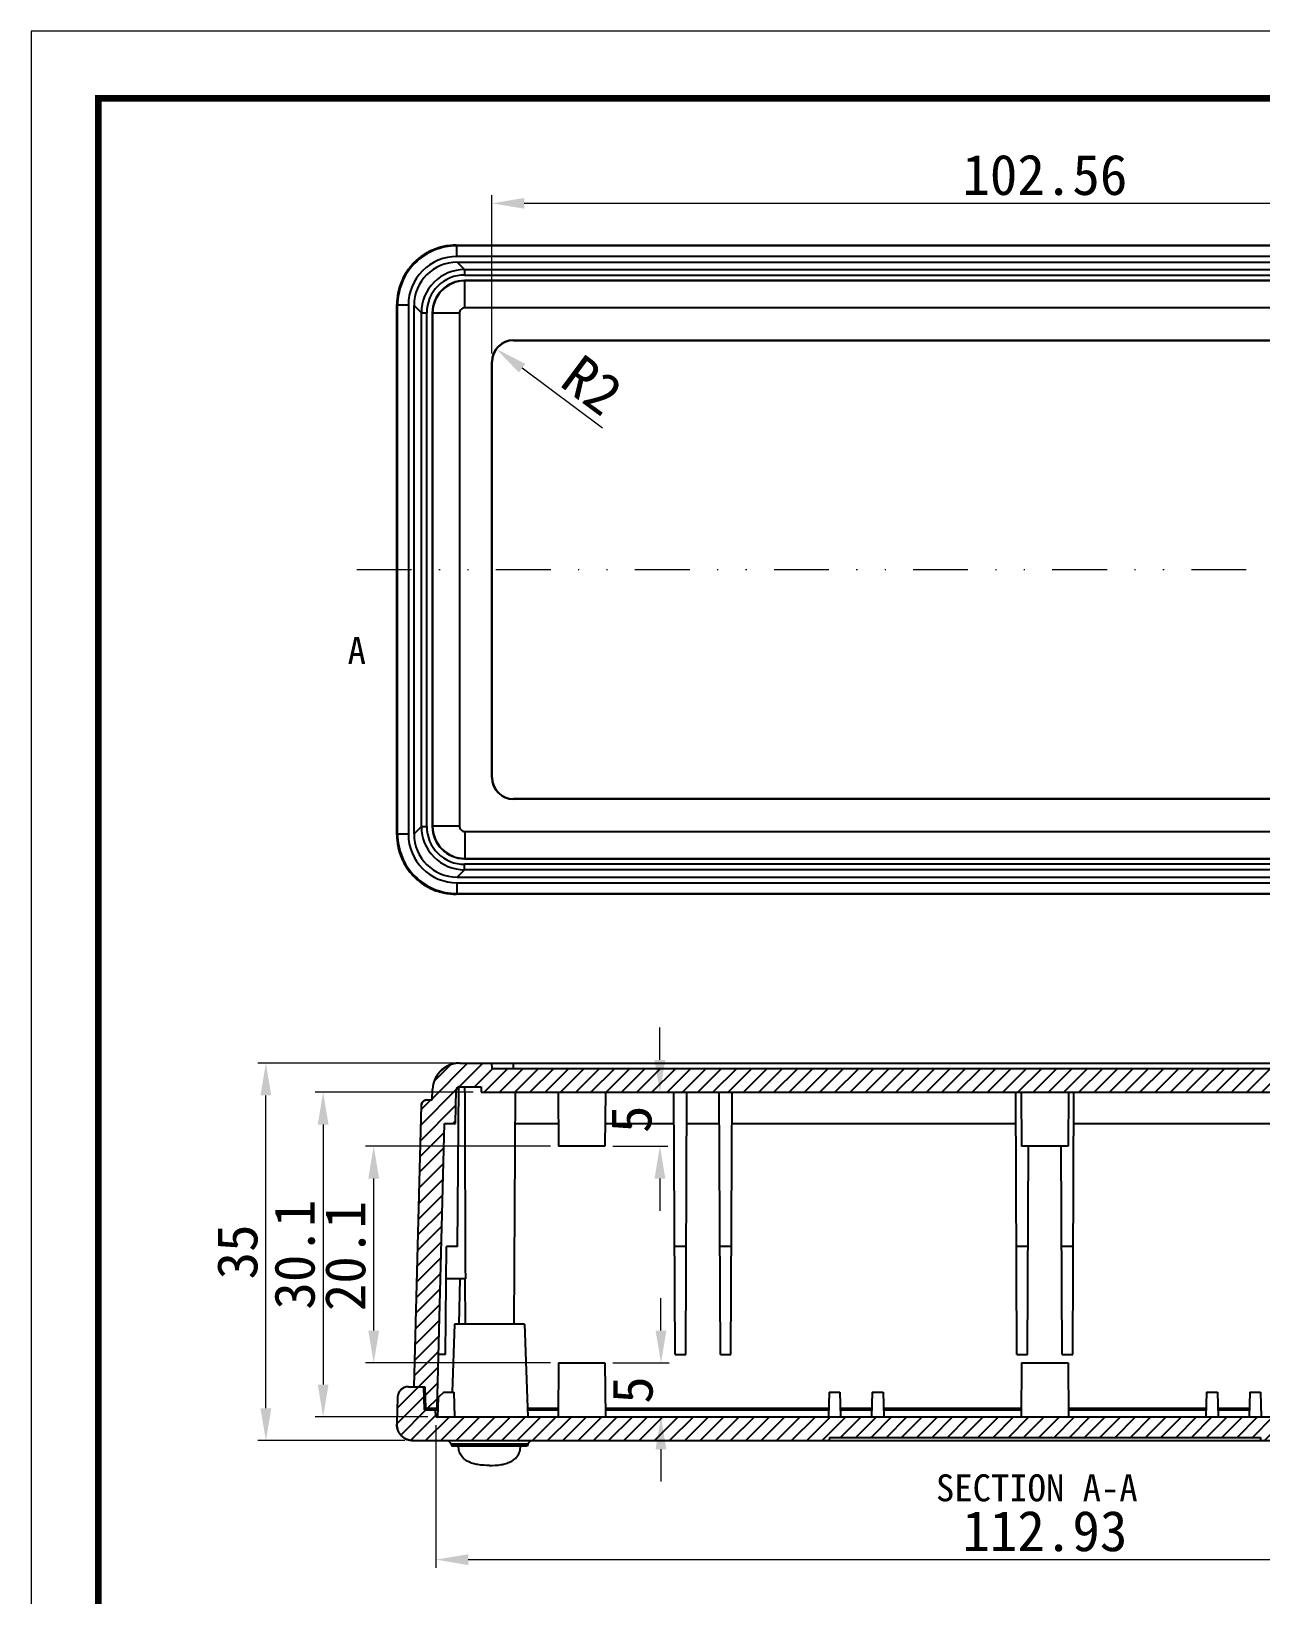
# Model space of a CAD drawing. Header units: millimetres. Extents: x 1833 to 2194, y -395 to -144.
# Drawn here: x 1832.8 to 1946.8, y -289.2 to -144.2 of the extents above; entities that cross this region are included whole.
import ezdxf
from ezdxf.enums import TextEntityAlignment as Align

# ---------------------------------------------------------------- set-up
doc = ezdxf.new("R2010")
doc.units = ezdxf.units.MM
doc.linetypes.add('DIVIDE', pattern=[31.75, 12.7, -6.35, 0, -6.35, 0, -6.35])
doc.layers.add('02___PRT_ALL_AXES', color=7, linetype='Continuous')
doc.layers.add('06___PRT_ALL_SURFS', color=7, linetype='Continuous')
for name, color, linetype, lineweight in [('dim', 3, 'Continuous', 9), ('from', 7, 'Continuous', 13), ('hatch', 56, 'Continuous', 9)]:
    doc.layers.add(name, color=color, linetype=linetype, lineweight=lineweight)
doc.styles.add('宋体', font='SimSun.ttf')
doc.styles.add('样式 1', font='SIMKAI.TTF')
doc.dimstyles.new('YanXiu', dxfattribs={"dimscale": 1.5, "dimtxt": 2.5, "dimasz": 2.2, "dimexe": 0.65, "dimexo": 0.65, "dimgap": 0.5, "dimtad": 1, "dimdsep": 46, "dimtxsty": '宋体', "dimcen": 0, "dimclrd": 3, "dimclre": 3, "dimclrt": 3, "dimazin": 2, "dimtfac": 1, "dimtofl": 0, "dimtmove": 0, "dimatfit": 3, "dimfxl": 0, "dimlwd": 5, "dimlwe": 5, "dimarcsym": 0})
pattern_1 = [(45, (1786.2995, -357.9376), (-0.7071068, 0.7071068), [])]

# ---------------------------------------------------------------- blocks, each defined once
blk = doc.blocks.new('*D14')
at = {"layer": 'Defpoints', "color": 0}
for p in [(1978.05, -160.18), (1875.49, -174.86), (1978.05, -174.86)]:
    blk.add_point(p, dxfattribs=at)
at = {"layer": 'dim', "color": 3, "lineweight": 5}
for p, q in [((1875.49, -174.11), (1875.49, -159.43)), ((1978.05, -174.11), (1978.05, -159.43)), ((1878.49, -160.18), (1975.05, -160.18))]:
    blk.add_line(p, q, dxfattribs=at)
at = {"layer": 'dim', "color": 3}
for points in [[(1878.49, -159.68), (1878.49, -160.68), (1875.49, -160.18)], [(1975.05, -159.68), (1975.05, -160.68), (1978.05, -160.18)]]:
    blk.add_solid(points, dxfattribs=at)
at = {"layer": 'dim', "color": 3, "insert": (1926.77, -157.56), "char_height": 3.75, "attachment_point": 5, "style": '宋体'}
blk.add_mtext('102.56', dxfattribs=at)
blk = doc.blocks.new('*D16')
at = {"layer": 'Defpoints', "color": 0}
for p in [(1875.88, -173.67), (1877.49, -174.86)]:
    blk.add_point(p, dxfattribs=at)
at = {"layer": 'dim', "color": 3, "lineweight": 5}
blk.add_line((1885.76, -181.02), (1878.29, -175.46), dxfattribs=at)
at = {"layer": 'dim', "color": 3}
blk.add_solid([(1878.59, -175.06), (1877.99, -175.86), (1875.88, -173.67)], dxfattribs=at)
at = {"layer": 'dim', "color": 3, "insert": (1884.8, -177.03), "char_height": 3.75, "attachment_point": 5, "rotation": 323.3701, "style": '宋体'}
blk.add_mtext('R2', dxfattribs=at)
blk = doc.blocks.new('*D17')
at = {"layer": 'Defpoints', "color": 0}
for p in [(1874.49, -242.59), (1859.84, -272.69), (1870.3, -272.69)]:
    blk.add_point(p, dxfattribs=at)
at = {"layer": 'dim', "color": 3, "lineweight": 5}
for p, q in [((1873.74, -242.59), (1859.09, -242.59)), ((1859.84, -245.59), (1859.84, -269.69)), ((1869.55, -272.69), (1859.09, -272.69))]:
    blk.add_line(p, q, dxfattribs=at)
at = {"layer": 'dim', "color": 3}
for points in [[(1859.34, -245.59), (1860.34, -245.59), (1859.84, -242.59)], [(1859.34, -269.69), (1860.34, -269.69), (1859.84, -272.69)]]:
    blk.add_solid(points, dxfattribs=at)
at = {"layer": 'dim', "color": 3, "insert": (1857.21, -257.64), "char_height": 3.75, "attachment_point": 5, "rotation": 90, "style": '宋体'}
blk.add_mtext('30.1', dxfattribs=at)
blk = doc.blocks.new('*D18')
at = {"layer": 'Defpoints', "color": 0}
for p in [(1870.3, -272.69), (1983.23, -272.69), (1983.23, -285.92)]:
    blk.add_point(p, dxfattribs=at)
at = {"layer": 'dim', "color": 3, "lineweight": 5}
for p, q in [((1870.3, -273.44), (1870.3, -286.67)), ((1983.23, -273.44), (1983.23, -286.67)), ((1873.3, -285.92), (1980.23, -285.92))]:
    blk.add_line(p, q, dxfattribs=at)
at = {"layer": 'dim', "color": 3}
for points in [[(1873.3, -285.42), (1873.3, -286.42), (1870.3, -285.92)], [(1980.23, -285.42), (1980.23, -286.42), (1983.23, -285.92)]]:
    blk.add_solid(points, dxfattribs=at)
at = {"layer": 'dim', "color": 3, "insert": (1926.77, -283.29), "char_height": 3.75, "attachment_point": 5, "style": '宋体'}
blk.add_mtext('112.93', dxfattribs=at)
blk = doc.blocks.new('*D21')
at = {"layer": 'Defpoints', "color": 0}
for p in [(1864.53, -247.59), (1881.67, -247.59), (1881.67, -267.69)]:
    blk.add_point(p, dxfattribs=at)
at = {"layer": 'dim', "color": 3, "lineweight": 5}
for p, q in [((1880.92, -247.59), (1863.78, -247.59)), ((1864.53, -264.69), (1864.53, -250.59)), ((1880.92, -267.69), (1863.78, -267.69))]:
    blk.add_line(p, q, dxfattribs=at)
at = {"layer": 'dim', "color": 3}
for points in [[(1864.03, -250.59), (1865.03, -250.59), (1864.53, -247.59)], [(1864.03, -264.69), (1865.03, -264.69), (1864.53, -267.69)]]:
    blk.add_solid(points, dxfattribs=at)
at = {"layer": 'dim', "color": 3, "insert": (1861.91, -257.79), "char_height": 3.75, "attachment_point": 5, "rotation": 90, "style": '宋体'}
blk.add_mtext('20.1', dxfattribs=at)
blk = doc.blocks.new('*D22')
at = {"layer": 'Defpoints', "color": 0}
for p in [(1885.97, -267.69), (1885.97, -272.69), (1891.17, -272.69)]:
    blk.add_point(p, dxfattribs=at)
at = {"layer": 'dim', "color": 3, "lineweight": 5}
for p, q in [((1891.17, -264.69), (1891.17, -261.69)), ((1886.72, -267.69), (1891.92, -267.69)), ((1886.72, -272.69), (1891.92, -272.69)), ((1891.17, -275.69), (1891.17, -278.69))]:
    blk.add_line(p, q, dxfattribs=at)
at = {"layer": 'dim', "color": 3}
for points in [[(1890.67, -264.69), (1891.67, -264.69), (1891.17, -267.69)], [(1890.67, -275.69), (1891.67, -275.69), (1891.17, -272.69)]]:
    blk.add_solid(points, dxfattribs=at)
at = {"layer": 'dim', "color": 3, "insert": (1888.55, -270.19), "char_height": 3.75, "attachment_point": 5, "rotation": 90, "style": '宋体'}
blk.add_mtext('5', dxfattribs=at)
blk = doc.blocks.new('*D23')
at = {"layer": 'Defpoints', "color": 0}
for p in [(1885.97, -242.59), (1891.07, -242.59), (1885.97, -247.59)]:
    blk.add_point(p, dxfattribs=at)
at = {"layer": 'dim', "color": 3, "lineweight": 5}
for p, q in [((1891.07, -239.59), (1891.07, -236.59)), ((1886.72, -242.59), (1891.82, -242.59)), ((1886.72, -247.59), (1891.82, -247.59)), ((1891.07, -250.59), (1891.07, -253.59))]:
    blk.add_line(p, q, dxfattribs=at)
at = {"layer": 'dim', "color": 3}
for points in [[(1890.57, -239.59), (1891.57, -239.59), (1891.07, -242.59)], [(1890.57, -250.59), (1891.57, -250.59), (1891.07, -247.59)]]:
    blk.add_solid(points, dxfattribs=at)
at = {"layer": 'dim', "color": 3, "insert": (1888.44, -245.09), "char_height": 3.75, "attachment_point": 5, "rotation": 90, "style": '宋体'}
blk.add_mtext('5', dxfattribs=at)
blk = doc.blocks.new('*D25')
at = {"layer": 'Defpoints', "color": 0}
for p in [(1854.53, -239.89), (1873.24, -239.89), (1868.18, -274.89)]:
    blk.add_point(p, dxfattribs=at)
at = {"layer": 'dim', "color": 3, "lineweight": 5}
for p, q in [((1872.49, -239.89), (1853.78, -239.89)), ((1854.53, -271.89), (1854.53, -242.89)), ((1867.43, -274.89), (1853.78, -274.89))]:
    blk.add_line(p, q, dxfattribs=at)
at = {"layer": 'dim', "color": 3}
for points in [[(1854.03, -242.89), (1855.03, -242.89), (1854.53, -239.89)], [(1854.03, -271.89), (1855.03, -271.89), (1854.53, -274.89)]]:
    blk.add_solid(points, dxfattribs=at)
at = {"layer": 'dim', "color": 3, "insert": (1851.9, -257.39), "char_height": 3.75, "attachment_point": 5, "rotation": 90, "style": '宋体'}
blk.add_mtext('35', dxfattribs=at)

msp = doc.modelspace()

# ---------------------------------------------------------------- hatches: boundary and pattern name
at = {"linetype": 'Continuous'}
h = msp.add_hatch(dxfattribs=at)
h.set_pattern_fill('DEFAULT__1', color=2, angle=45, style=0, pattern_type=0)
h.set_pattern_definition(pattern_1)
edge = h.paths.add_edge_path()
edge.add_line((1868.268, -269.889), (1869.269, -269.889))
edge.add_line((1868.268, -269.889), (1868.952, -243.785))
edge.add_spline(control_points=[(1868.952, -243.785), (1868.959, -243.498), (1869.165, -243.298), (1869.451, -243.298)], knot_values=[0, 0, 0, 0, 1, 1, 1, 1], weights=[1, 0.810868, 0.810868, 1], degree=3, periodic=0)
edge.add_line((1869.451, -243.298), (1869.965, -243.298))
edge.add_line((1869.965, -243.298), (1869.99, -242.324))
edge.add_spline(control_points=[(1872.489, -239.889), (1871.055, -239.889), (1870.028, -240.89), (1869.99, -242.324)], knot_values=[0, 0, 0, 0, 1, 1, 1, 1], weights=[1, 0.810868, 0.810868, 1], degree=3, periodic=0)
edge.add_line((1872.489, -239.889), (1875.489, -239.889))
edge.add_line((1875.515, -240.389), (1875.489, -239.889))
edge.add_line((1875.515, -240.389), (1978.02, -240.389))
edge.add_line((1978.02, -240.389), (1978.047, -239.889))
edge.add_line((1978.047, -239.889), (1981.047, -239.889))
edge.add_spline(control_points=[(1981.047, -239.889), (1982.481, -239.889), (1983.508, -240.89), (1983.546, -242.324)], knot_values=[0, 0, 0, 0, 1, 1, 1, 1], weights=[1, 0.810868, 0.810868, 1], degree=3, periodic=0)
edge.add_line((1983.571, -243.298), (1983.546, -242.324))
edge.add_line((1983.571, -243.298), (1984.085, -243.298))
edge.add_spline(control_points=[(1984.584, -243.785), (1984.577, -243.498), (1984.371, -243.298), (1984.085, -243.298)], knot_values=[0, 0, 0, 0, 1, 1, 1, 1], weights=[1, 0.810868, 0.810868, 1], degree=3, periodic=0)
edge.add_line((1985.268, -269.889), (1984.584, -243.785))
edge.add_line((1984.267, -269.889), (1985.268, -269.889))
edge.add_line((1984.267, -269.889), (1984.197, -271.889))
edge.add_line((1983.12, -271.889), (1984.197, -271.889))
edge.add_line((1983.12, -271.889), (1982.429, -245.498))
edge.add_line((1981.428, -245.498), (1982.429, -245.498))
edge.add_line((1981.428, -245.498), (1981.347, -242.381))
edge.add_spline(control_points=[(1981.047, -242.089), (1981.219, -242.089), (1981.342, -242.209), (1981.347, -242.381)], knot_values=[0, 0, 0, 0, 1, 1, 1, 1], weights=[1, 0.810868, 0.810868, 1], degree=3, periodic=0)
edge.add_line((1979.047, -242.089), (1981.047, -242.089))
edge.add_line((1979.047, -242.089), (1979.047, -242.589))
edge.add_line((1874.489, -242.589), (1979.047, -242.589))
edge.add_line((1874.489, -242.089), (1874.489, -242.589))
edge.add_line((1872.489, -242.089), (1874.489, -242.089))
edge.add_spline(control_points=[(1872.489, -242.089), (1872.317, -242.089), (1872.194, -242.209), (1872.189, -242.381)], knot_values=[0, 0, 0, 0, 1, 1, 1, 1], weights=[1, 0.810868, 0.810868, 1], degree=3, periodic=0)
edge.add_line((1872.108, -245.498), (1872.189, -242.381))
edge.add_line((1871.107, -245.498), (1872.108, -245.498))
edge.add_line((1870.416, -271.889), (1871.107, -245.498))
edge.add_line((1869.339, -271.889), (1870.416, -271.889))
edge.add_line((1869.269, -269.889), (1869.339, -271.889))
h = msp.add_hatch(dxfattribs=at)
h.set_pattern_fill('DEFAULT__2', color=2, angle=45, style=0, pattern_type=0)
h.set_pattern_definition(pattern_1)
edge = h.paths.add_edge_path()
edge.add_line((1867.742, -269.889), (1869.169, -269.889))
edge.add_line((1869.244, -272.039), (1869.169, -269.889))
edge.add_line((1869.244, -272.039), (1870.268, -272.039))
edge.add_line((1870.302, -272.689), (1870.268, -272.039))
edge.add_line((1870.302, -272.689), (1983.234, -272.689))
edge.add_line((1983.234, -272.689), (1983.268, -272.039))
edge.add_line((1983.268, -272.039), (1984.292, -272.039))
edge.add_line((1984.292, -272.039), (1984.367, -269.889))
edge.add_line((1984.367, -269.889), (1985.794, -269.889))
edge.add_spline(control_points=[(1985.794, -269.889), (1986.368, -269.889), (1986.778, -270.29), (1986.793, -270.863)], knot_values=[0, 0, 0, 0, 1, 1, 1, 1], weights=[1, 0.810868, 0.810868, 1], degree=3, periodic=0)
edge.add_line((1986.793, -270.863), (1986.859, -273.35))
edge.add_spline(control_points=[(1985.359, -274.889), (1986.256, -274.889), (1986.882, -274.247), (1986.859, -273.35)], knot_values=[0, 0, 0, 0, 1, 1, 1, 1], weights=[1, 0.798527, 0.798527, 1], degree=3, periodic=0)
edge.add_line((1946.768, -274.889), (1985.359, -274.889))
edge.add_line((1946.752, -274.589), (1946.768, -274.889))
edge.add_line((1906.784, -274.589), (1946.752, -274.589))
edge.add_line((1906.784, -274.589), (1906.768, -274.889))
edge.add_line((1868.177, -274.889), (1906.768, -274.889))
edge.add_spline(control_points=[(1868.177, -274.889), (1867.28, -274.889), (1866.654, -274.247), (1866.677, -273.35)], knot_values=[0, 0, 0, 0, 1, 1, 1, 1], weights=[1, 0.798527, 0.798527, 1], degree=3, periodic=0)
edge.add_line((1866.742, -270.863), (1866.677, -273.35))
edge.add_spline(control_points=[(1867.742, -269.889), (1867.168, -269.889), (1866.757, -270.29), (1866.742, -270.863)], knot_values=[0, 0, 0, 0, 1, 1, 1, 1], weights=[1, 0.810868, 0.810868, 1], degree=3, periodic=0)

# ---------------------------------------------------------------- linework, layer by layer
at = {"color": 7, "linetype": 'Continuous'}
for p, q in [((1872.175, -164.05), (1981.36, -164.05)), ((1872.175, -164.05), (1872.175, -164.051)), ((1872.175, -164.051), (1981.36, -164.051)), ((1872.241, -164.116), (1872.175, -164.051)), ((1981.295, -164.116), (1872.241, -164.116)), ((1872.241, -165.116), (1872.241, -164.116)), ((1981.295, -165.116), (1872.241, -165.116)), ((1872.267, -165.642), (1981.269, -165.642)), ((1872.95, -166.325), (1872.267, -165.642)), ((1872.95, -166.325), (1980.586, -166.325)), ((1872.95, -166.325), (1872.95, -166.825)), ((1872.95, -166.825), (1980.586, -166.825)), ((1980.572, -167.338), (1872.964, -167.338)), ((1872.989, -167.364), (1872.964, -167.338)), ((1866.677, -169.549), (1866.677, -169.549)), ((1866.742, -169.615), (1866.677, -169.549)), ((1866.677, -218.734), (1866.677, -169.549)), ((1866.677, -218.734), (1866.677, -169.549)), ((1867.742, -169.614), (1866.742, -169.614)), ((1866.742, -218.669), (1866.742, -169.615)), ((1867.742, -169.614), (1867.742, -218.669)), ((1868.952, -170.324), (1868.268, -169.64)), ((1868.268, -218.643), (1868.268, -169.64)), ((1868.952, -170.324), (1869.451, -170.324)), ((1868.952, -217.959), (1868.952, -170.324)), ((1869.451, -217.959), (1869.451, -170.324)), ((1869.99, -170.363), (1869.965, -170.337)), ((1869.965, -170.337), (1869.965, -217.946)), ((1877.489, -172.863), (1976.047, -172.863)), ((1877.489, -172.889), (1877.489, -172.863)), ((1877.489, -172.889), (1976.047, -172.889)), ((1875.515, -174.863), (1875.489, -174.863)), ((1875.489, -213.42), (1875.489, -174.863)), ((1875.515, -213.42), (1875.515, -174.863)), ((1875.515, -213.42), (1875.489, -213.42)), ((1976.047, -215.394), (1877.489, -215.394)), ((1877.489, -215.394), (1877.489, -215.42)), ((1976.047, -215.42), (1877.489, -215.42)), ((1866.742, -218.669), (1866.677, -218.734)), ((1866.677, -218.734), (1866.677, -218.734)), ((1867.742, -218.669), (1866.742, -218.669)), ((1868.952, -217.959), (1868.268, -218.643)), ((1868.952, -217.959), (1869.451, -217.959)), ((1869.99, -217.92), (1869.965, -217.946)), ((1980.586, -221.458), (1872.95, -221.458)), ((1872.95, -221.958), (1872.95, -221.458)), ((1872.99, -220.919), (1872.964, -220.945)), ((1872.964, -220.945), (1980.572, -220.945)), ((1872.241, -223.167), (1981.295, -223.167)), ((1872.241, -223.167), (1872.241, -224.167)), ((1872.95, -221.958), (1872.267, -222.642)), ((1872.267, -222.642), (1981.269, -222.642)), ((1980.586, -221.958), (1872.95, -221.958)), ((1872.241, -224.167), (1872.175, -224.232)), ((1981.36, -224.232), (1872.175, -224.232)), ((1872.175, -224.233), (1872.175, -224.232)), ((1981.36, -224.233), (1872.175, -224.233)), ((1872.241, -224.167), (1981.295, -224.167)), ((1872.489, -239.889), (1981.047, -239.889)), ((1872.489, -239.889), (1875.489, -239.889)), ((1875.515, -240.389), (1875.489, -239.889)), ((1875.515, -240.389), (1875.489, -239.889)), ((1875.515, -240.389), (1978.02, -240.389)), ((1875.515, -240.389), (1978.02, -240.389)), ((1877.489, -240.389), (1877.489, -239.889)), ((1869.451, -243.298), (1869.965, -243.298)), ((1869.451, -243.298), (1869.965, -243.298)), ((1869.965, -243.298), (1869.99, -242.324)), ((1869.965, -243.298), (1869.99, -242.324)), ((1872.108, -245.498), (1872.189, -242.381)), ((1872.108, -245.498), (1872.189, -242.381)), ((1872.287, -256.889), (1872.416, -242.098)), ((1872.489, -242.089), (1874.489, -242.089)), ((1872.489, -242.089), (1874.489, -242.089)), ((1874.489, -242.089), (1874.489, -242.589)), ((1874.489, -242.089), (1874.489, -242.589)), ((1874.489, -242.589), (1979.047, -242.589)), ((1874.489, -242.589), (1979.047, -242.589)), ((1877.635, -242.589), (1877.522, -264.089)), ((1881.624, -242.589), (1881.668, -247.589)), ((1886.012, -242.589), (1885.968, -247.589)), ((1892.476, -266.889), (1892.37, -242.589)), ((1893.46, -266.889), (1893.566, -242.589)), ((1896.676, -266.889), (1896.57, -242.589)), ((1897.66, -266.889), (1897.766, -242.589)), ((1924.176, -266.889), (1924.07, -242.589)), ((1924.574, -242.589), (1924.618, -247.589)), ((1928.962, -242.589), (1928.918, -247.589)), ((1929.36, -266.889), (1929.466, -242.589)), ((1868.268, -269.889), (1868.952, -243.785)), ((1868.268, -269.889), (1868.952, -243.785)), ((1870.416, -271.889), (1871.107, -245.498)), ((1870.416, -271.889), (1871.107, -245.498)), ((1871.107, -245.498), (1872.108, -245.498)), ((1871.107, -245.498), (1872.108, -245.498)), ((1877.62, -245.498), (1881.65, -245.498)), ((1885.986, -245.498), (1892.383, -245.498)), ((1893.553, -245.498), (1896.583, -245.498)), ((1897.753, -245.498), (1924.083, -245.498)), ((1929.453, -245.498), (1955.783, -245.498)), ((1885.968, -247.589), (1881.668, -247.589)), ((1928.918, -247.589), (1924.618, -247.589)), ((1925.16, -266.889), (1925.244, -247.589)), ((1928.376, -266.889), (1928.292, -247.589)), ((1871.199, -266.889), (1871.286, -256.889)), ((1872.287, -256.889), (1871.286, -256.889)), ((1893.503, -256.889), (1892.433, -256.889)), ((1897.703, -256.889), (1896.633, -256.889)), ((1925.203, -256.889), (1924.133, -256.889)), ((1929.403, -256.889), (1928.333, -256.889)), ((1873.027, -259.889), (1871.26, -259.889)), ((1872.53, -259.889), (1872.42, -264.089)), ((1872.992, -259.889), (1873.014, -264.089)), ((1872.018, -264.089), (1871.798, -270.383)), ((1878.518, -264.089), (1872.018, -264.089)), ((1878.518, -264.089), (1878.818, -272.689)), ((1871.199, -266.889), (1870.547, -266.889)), ((1881.668, -267.689), (1881.624, -272.689)), ((1881.668, -267.689), (1885.968, -267.689)), ((1885.968, -267.689), (1886.012, -272.689)), ((1892.476, -266.889), (1893.46, -266.889)), ((1896.676, -266.889), (1897.66, -266.889)), ((1924.176, -266.889), (1925.16, -266.889)), ((1924.618, -267.689), (1924.574, -272.689)), ((1924.618, -267.689), (1928.918, -267.689)), ((1928.376, -266.889), (1929.36, -266.889)), ((1928.918, -267.689), (1928.962, -272.689)), ((1866.742, -270.863), (1866.677, -273.35)), ((1866.742, -270.863), (1866.677, -273.35)), ((1867.742, -269.889), (1869.269, -269.889)), ((1867.742, -269.889), (1869.169, -269.889)), ((1868.268, -269.889), (1869.269, -269.889)), ((1869.244, -272.039), (1869.169, -269.889)), ((1869.244, -272.039), (1869.169, -269.889)), ((1869.269, -269.889), (1869.339, -271.889)), ((1869.269, -269.889), (1869.339, -271.889)), ((1870.507, -270.889), (1870.444, -272.689)), ((1871.024, -270.389), (1870.507, -270.889)), ((1871.024, -270.389), (1871.966, -270.389)), ((1871.966, -270.389), (1872.027, -272.689)), ((1906.768, -270.389), (1906.708, -272.689)), ((1906.768, -270.389), (1907.768, -270.389)), ((1907.768, -270.389), (1907.828, -272.689)), ((1910.768, -270.389), (1910.708, -272.689)), ((1910.768, -270.389), (1911.768, -270.389)), ((1911.768, -270.389), (1911.828, -272.689)), ((1941.768, -270.389), (1941.708, -272.689)), ((1941.768, -270.389), (1942.768, -270.389)), ((1942.768, -270.389), (1942.828, -272.689)), ((1945.768, -270.389), (1945.708, -272.689)), ((1945.768, -270.389), (1946.768, -270.389)), ((1946.768, -270.389), (1946.828, -272.689)), ((1869.244, -272.039), (1870.466, -272.039)), ((1869.244, -272.039), (1870.268, -272.039)), ((1869.339, -271.889), (1870.472, -271.889)), ((1869.339, -271.889), (1870.416, -271.889)), ((1870.302, -272.689), (1870.268, -272.039)), ((1870.302, -272.689), (1870.268, -272.039)), ((1878.79, -271.889), (1881.631, -271.889)), ((1878.796, -272.039), (1881.63, -272.039)), ((1886.005, -271.889), (1906.725, -271.889)), ((1886.006, -272.039), (1906.725, -272.039)), ((1907.811, -271.889), (1910.725, -271.889)), ((1907.811, -272.039), (1910.725, -272.039)), ((1911.811, -271.889), (1924.581, -271.889)), ((1911.811, -272.039), (1924.58, -272.039)), ((1928.955, -271.889), (1941.725, -271.889)), ((1928.956, -272.039), (1941.725, -272.039)), ((1942.807, -271.889), (1945.725, -271.889)), ((1942.811, -272.039), (1945.725, -272.039)), ((1870.302, -272.689), (1983.234, -272.689)), ((1870.302, -272.689), (1983.234, -272.689)), ((1868.177, -274.889), (1985.359, -274.889)), ((1868.177, -274.889), (1906.768, -274.889)), ((1878.83, -275.218), (1871.706, -275.218)), ((1871.706, -275.218), (1871.768, -275.389)), ((1878.768, -275.389), (1871.768, -275.389)), ((1878.83, -275.218), (1878.768, -275.389)), ((1906.784, -274.589), (1906.768, -274.889)), ((1906.784, -274.589), (1906.768, -274.889)), ((1906.784, -274.589), (1946.752, -274.589)), ((1906.784, -274.589), (1946.752, -274.589)), ((1946.752, -274.589), (1946.768, -274.889)), ((1946.752, -274.589), (1946.768, -274.889)), ((1946.768, -274.889), (1985.359, -274.889))]:
    msp.add_line(p, q, dxfattribs=at)
for points in [[(1872.175, -164.051), (1871.292, -164.122), (1870.187, -164.423), (1869.167, -164.947), (1868.277, -165.671), (1867.557, -166.565), (1867.039, -167.587), (1866.744, -168.691), (1866.677, -169.549)], [(1866.677, -218.734), (1866.748, -219.618), (1867.049, -220.723), (1867.573, -221.743), (1868.298, -222.633), (1869.191, -223.353), (1870.213, -223.871), (1871.318, -224.165), (1872.175, -224.233)]]:
    msp.add_lwpolyline(points, dxfattribs=at)
for centre, radius, start, end in [((1872.241, -169.614), 5.498, 90.00224, 180.0043), ((1872.24, -169.614), 4.498, 89.99233, 180.00767), ((1872.166, -169.537), 5.483, 126.1146, 131.52268), ((1872.183, -169.56), 5.511, 119.0101, 126.11413), ((1872.172, -169.54), 5.488, 113.65421, 119.01305), ((1872.177, -169.553), 5.502, 106.45662, 113.65329), ((1872.171, -169.531), 5.479, 101.18398, 106.45868), ((1872.178, -169.569), 5.518, 90.02991, 101.18291), ((1872.187, -169.556), 5.511, 144.0173, 151.10777), ((1872.164, -169.54), 5.483, 138.60495, 144.01728), ((1872.181, -169.555), 5.506, 131.52152, 138.60569), ((1872.95, -170.324), 3.999, 89.99913, 180.00087), ((1872.157, -169.545), 5.479, 163.64286, 168.93963), ((1872.179, -169.551), 5.502, 156.47538, 163.64458), ((1872.166, -169.545), 5.488, 151.1052, 156.47477), ((1872.95, -170.323), 3.498, 89.99233, 180.00767), ((1872.195, -169.552), 5.518, 168.94005, 179.96986), ((1877.489, -174.863), 2, 90, 180), ((1877.489, -174.863), 1.974, 90, 180), ((1877.489, -213.42), 2, 180, 270), ((1877.489, -213.42), 1.974, 180, 270), ((1872.195, -218.731), 5.518, 180.02991, 191.18291), ((1872.241, -218.669), 5.498, 180.00224, 270.0043), ((1872.24, -218.67), 4.498, 179.99232, 270.00768), ((1872.95, -217.959), 3.999, 179.99913, 270.00087), ((1872.95, -217.96), 3.498, 179.99233, 270.00767), ((1872.158, -218.739), 5.479, 191.18398, 196.45868), ((1872.179, -218.732), 5.502, 196.45662, 203.65329), ((1872.167, -218.738), 5.488, 203.65421, 209.01305), ((1872.187, -218.727), 5.511, 209.0101, 216.11413), ((1872.164, -218.744), 5.483, 216.1146, 221.52268), ((1872.181, -218.728), 5.506, 221.52152, 228.60569), ((1872.166, -218.746), 5.483, 228.60495, 234.01728), ((1872.183, -218.723), 5.511, 234.0173, 241.10777), ((1872.172, -218.743), 5.488, 241.1052, 246.47477), ((1872.177, -218.73), 5.502, 246.47538, 253.64458), ((1872.171, -218.752), 5.479, 253.64286, 258.93963), ((1872.178, -218.714), 5.518, 258.94005, 269.96986), ((1872.489, -242.389), 2.5, 90, 178.5), ((1869.451, -243.798), 0.5, 90, 178.5), ((1872.489, -242.389), 0.3, 90, 178.5), ((1867.742, -270.889), 1, 90, 178.5), ((1868.177, -273.389), 1.5, 178.5, 270), ((1871.236, -275.389), 0.5, 20, 90), ((1879.3, -275.389), 0.5, 90, 160)]:
    msp.add_arc(centre, radius, start, end, dxfattribs=at)
for centre, major_axis, ratio, start_param, end_param in [((1872.269, -169.643), (2.83, -2.83), 0.999315, 2.3565371, 3.9266482), ((1872.966, -170.339), (-2.123, 2.123), 0.999315, -0.7850555, 0.7850555), ((1872.269, -218.64), (2.83, 2.83), 0.999315, -3.9266482, -2.3565371), ((1872.966, -217.944), (2.123, 2.123), 0.999315, -3.9266482, -2.3565371), ((1875.268, -86.991), (0, 364.561), 0.0069816, -4.2729445, -4.2182627)]:
    msp.add_ellipse(centre, major_axis=major_axis, ratio=ratio, start_param=start_param, end_param=end_param, dxfattribs=at)
for points, start_tangent, end_tangent in [([(1872.489, -239.889), (1872.462, -239.889), (1872.435, -239.89), (1872.407, -239.891), (1872.379, -239.892), (1872.352, -239.893), (1872.324, -239.895), (1872.296, -239.897), (1872.268, -239.899), (1872.24, -239.902), (1872.211, -239.905), (1872.183, -239.908), (1872.155, -239.912), (1872.126, -239.916), (1872.098, -239.92), (1872.069, -239.925), (1872.041, -239.93), (1872.012, -239.935), (1871.984, -239.941), (1871.955, -239.947), (1871.926, -239.953), (1871.897, -239.96), (1871.869, -239.967), (1871.84, -239.975), (1871.811, -239.983), (1871.783, -239.991), (1871.754, -240), (1871.725, -240.009), (1871.697, -240.018), (1871.668, -240.028), (1871.639, -240.038), (1871.611, -240.049), (1871.582, -240.059), (1871.554, -240.071), (1871.526, -240.082), (1871.497, -240.094), (1871.469, -240.107), (1871.441, -240.119), (1871.413, -240.133), (1871.385, -240.146), (1871.358, -240.16), (1871.33, -240.174), (1871.303, -240.189), (1871.275, -240.204), (1871.248, -240.219), (1871.221, -240.235), (1871.194, -240.251), (1871.167, -240.267), (1871.141, -240.284), (1871.114, -240.301), (1871.088, -240.319), (1871.062, -240.337), (1871.036, -240.355), (1871.011, -240.373), (1870.985, -240.392), (1870.96, -240.411), (1870.935, -240.431), (1870.911, -240.451), (1870.886, -240.471), (1870.862, -240.491), (1870.838, -240.512), (1870.814, -240.533), (1870.791, -240.555), (1870.768, -240.576), (1870.745, -240.598), (1870.722, -240.621), (1870.7, -240.643), (1870.678, -240.666), (1870.656, -240.689), (1870.635, -240.713), (1870.614, -240.736), (1870.593, -240.76), (1870.572, -240.785), (1870.552, -240.809), (1870.532, -240.834), (1870.513, -240.858), (1870.494, -240.884), (1870.475, -240.909), (1870.456, -240.934), (1870.438, -240.96), (1870.42, -240.986), (1870.403, -241.012), (1870.386, -241.038), (1870.369, -241.065), (1870.352, -241.092), (1870.336, -241.118), (1870.321, -241.145), (1870.305, -241.172), (1870.29, -241.2), (1870.276, -241.227), (1870.262, -241.255), (1870.248, -241.282), (1870.234, -241.31), (1870.221, -241.338), (1870.208, -241.366), (1870.196, -241.394), (1870.184, -241.422), (1870.172, -241.45), (1870.161, -241.478), (1870.15, -241.506), (1870.14, -241.535), (1870.13, -241.563), (1870.12, -241.592), (1870.111, -241.62), (1870.102, -241.648), (1870.093, -241.677), (1870.085, -241.705), (1870.077, -241.734), (1870.069, -241.763), (1870.062, -241.791), (1870.055, -241.82), (1870.049, -241.848), (1870.042, -241.876), (1870.037, -241.905), (1870.031, -241.933), (1870.026, -241.962), (1870.021, -241.99), (1870.017, -242.018), (1870.013, -242.046), (1870.009, -242.074), (1870.006, -242.103), (1870.003, -242.131), (1870, -242.158), (1869.998, -242.186), (1869.995, -242.214), (1869.994, -242.242), (1869.992, -242.269), (1869.991, -242.296), (1869.99, -242.324)], (-1, 0), (-0.0261769, -0.9996573)), ([(1868.952, -243.785), (1868.952, -243.779), (1868.952, -243.774), (1868.952, -243.768), (1868.953, -243.763), (1868.953, -243.757), (1868.954, -243.751), (1868.954, -243.746), (1868.955, -243.74), (1868.955, -243.735), (1868.956, -243.729), (1868.957, -243.723), (1868.958, -243.718), (1868.959, -243.712), (1868.96, -243.706), (1868.961, -243.701), (1868.962, -243.695), (1868.963, -243.689), (1868.965, -243.684), (1868.966, -243.678), (1868.967, -243.672), (1868.969, -243.667), (1868.97, -243.661), (1868.972, -243.655), (1868.974, -243.649), (1868.976, -243.644), (1868.978, -243.638), (1868.979, -243.632), (1868.981, -243.627), (1868.984, -243.621), (1868.986, -243.615), (1868.988, -243.61), (1868.99, -243.604), (1868.993, -243.598), (1868.995, -243.593), (1868.998, -243.587), (1869, -243.582), (1869.003, -243.576), (1869.006, -243.571), (1869.009, -243.565), (1869.012, -243.56), (1869.015, -243.554), (1869.018, -243.549), (1869.021, -243.543), (1869.024, -243.538), (1869.027, -243.533), (1869.031, -243.527), (1869.034, -243.522), (1869.038, -243.517), (1869.041, -243.512), (1869.045, -243.507), (1869.048, -243.502), (1869.052, -243.496), (1869.056, -243.491), (1869.06, -243.486), (1869.064, -243.482), (1869.068, -243.477), (1869.072, -243.472), (1869.076, -243.467), (1869.08, -243.462), (1869.085, -243.458), (1869.089, -243.453), (1869.093, -243.448), (1869.098, -243.444), (1869.102, -243.439), (1869.107, -243.435), (1869.112, -243.431), (1869.116, -243.426), (1869.121, -243.422), (1869.126, -243.418), (1869.131, -243.414), (1869.136, -243.41), (1869.141, -243.406), (1869.146, -243.402), (1869.151, -243.398), (1869.156, -243.394), (1869.161, -243.391), (1869.166, -243.387), (1869.171, -243.383), (1869.176, -243.38), (1869.182, -243.377), (1869.187, -243.373), (1869.192, -243.37), (1869.198, -243.367), (1869.203, -243.364), (1869.209, -243.361), (1869.214, -243.358), (1869.22, -243.355), (1869.225, -243.352), (1869.231, -243.349), (1869.236, -243.346), (1869.242, -243.344), (1869.247, -243.341), (1869.253, -243.339), (1869.259, -243.336), (1869.264, -243.334), (1869.27, -243.332), (1869.276, -243.329), (1869.281, -243.327), (1869.287, -243.325), (1869.293, -243.323), (1869.299, -243.322), (1869.304, -243.32), (1869.31, -243.318), (1869.316, -243.316), (1869.322, -243.315), (1869.327, -243.313), (1869.333, -243.312), (1869.339, -243.31), (1869.344, -243.309), (1869.35, -243.308), (1869.356, -243.307), (1869.362, -243.306), (1869.367, -243.305), (1869.373, -243.304), (1869.379, -243.303), (1869.384, -243.302), (1869.39, -243.301), (1869.396, -243.301), (1869.401, -243.3), (1869.407, -243.3), (1869.413, -243.299), (1869.418, -243.299), (1869.424, -243.298), (1869.429, -243.298), (1869.435, -243.298), (1869.44, -243.298), (1869.446, -243.298), (1869.451, -243.298)], (0.0261769, 0.9996573), (1, 0)), ([(1872.489, -242.089), (1872.483, -242.089), (1872.476, -242.09), (1872.469, -242.09), (1872.463, -242.09), (1872.456, -242.091), (1872.449, -242.092), (1872.442, -242.093), (1872.435, -242.094), (1872.429, -242.095), (1872.422, -242.097), (1872.415, -242.099), (1872.408, -242.1), (1872.401, -242.102), (1872.394, -242.105), (1872.387, -242.107), (1872.38, -242.11), (1872.374, -242.112), (1872.367, -242.115), (1872.36, -242.118), (1872.353, -242.122), (1872.347, -242.125), (1872.34, -242.129), (1872.334, -242.133), (1872.327, -242.137), (1872.321, -242.141), (1872.315, -242.145), (1872.309, -242.15), (1872.303, -242.154), (1872.297, -242.159), (1872.291, -242.164), (1872.285, -242.169), (1872.28, -242.174), (1872.275, -242.18), (1872.269, -242.185), (1872.264, -242.191), (1872.259, -242.197), (1872.254, -242.203), (1872.25, -242.209), (1872.245, -242.215), (1872.241, -242.221), (1872.237, -242.227), (1872.233, -242.233), (1872.229, -242.24), (1872.225, -242.246), (1872.222, -242.253), (1872.219, -242.26), (1872.216, -242.266), (1872.213, -242.273), (1872.21, -242.28), (1872.207, -242.287), (1872.205, -242.293), (1872.203, -242.3), (1872.201, -242.307), (1872.199, -242.314), (1872.197, -242.321), (1872.196, -242.328), (1872.194, -242.335), (1872.193, -242.341), (1872.192, -242.348), (1872.191, -242.355), (1872.191, -242.362), (1872.19, -242.368), (1872.19, -242.375), (1872.189, -242.381)], (-1, 0), (-0.0261769, -0.9996573)), ([(1867.742, -269.889), (1867.731, -269.889), (1867.72, -269.889), (1867.709, -269.89), (1867.698, -269.89), (1867.687, -269.891), (1867.676, -269.891), (1867.665, -269.892), (1867.654, -269.893), (1867.642, -269.894), (1867.631, -269.895), (1867.62, -269.897), (1867.608, -269.898), (1867.597, -269.9), (1867.586, -269.902), (1867.574, -269.903), (1867.563, -269.905), (1867.551, -269.908), (1867.54, -269.91), (1867.528, -269.912), (1867.517, -269.915), (1867.505, -269.918), (1867.494, -269.921), (1867.482, -269.924), (1867.471, -269.927), (1867.459, -269.93), (1867.448, -269.933), (1867.437, -269.937), (1867.425, -269.941), (1867.414, -269.945), (1867.402, -269.949), (1867.391, -269.953), (1867.379, -269.957), (1867.368, -269.962), (1867.357, -269.966), (1867.345, -269.971), (1867.334, -269.976), (1867.323, -269.981), (1867.312, -269.987), (1867.301, -269.992), (1867.289, -269.998), (1867.278, -270.003), (1867.267, -270.009), (1867.257, -270.015), (1867.246, -270.021), (1867.235, -270.027), (1867.224, -270.034), (1867.213, -270.04), (1867.203, -270.047), (1867.192, -270.054), (1867.182, -270.061), (1867.171, -270.068), (1867.161, -270.075), (1867.151, -270.083), (1867.141, -270.09), (1867.131, -270.098), (1867.121, -270.106), (1867.111, -270.114), (1867.101, -270.122), (1867.091, -270.13), (1867.082, -270.138), (1867.072, -270.147), (1867.063, -270.155), (1867.053, -270.164), (1867.044, -270.173), (1867.035, -270.182), (1867.026, -270.191), (1867.018, -270.2), (1867.009, -270.209), (1867, -270.219), (1866.992, -270.228), (1866.984, -270.238), (1866.975, -270.247), (1866.967, -270.257), (1866.959, -270.267), (1866.951, -270.277), (1866.944, -270.287), (1866.936, -270.297), (1866.929, -270.307), (1866.922, -270.318), (1866.914, -270.328), (1866.907, -270.338), (1866.901, -270.349), (1866.894, -270.36), (1866.887, -270.37), (1866.881, -270.381), (1866.875, -270.392), (1866.869, -270.402), (1866.863, -270.413), (1866.857, -270.424), (1866.851, -270.435), (1866.846, -270.446), (1866.84, -270.457), (1866.835, -270.469), (1866.83, -270.48), (1866.825, -270.491), (1866.82, -270.502), (1866.815, -270.513), (1866.811, -270.525), (1866.807, -270.536), (1866.802, -270.547), (1866.798, -270.559), (1866.794, -270.57), (1866.791, -270.582), (1866.787, -270.593), (1866.784, -270.604), (1866.78, -270.616), (1866.777, -270.627), (1866.774, -270.639), (1866.771, -270.65), (1866.768, -270.661), (1866.766, -270.673), (1866.763, -270.684), (1866.761, -270.695), (1866.759, -270.707), (1866.757, -270.718), (1866.755, -270.73), (1866.753, -270.741), (1866.752, -270.752), (1866.75, -270.763), (1866.749, -270.775), (1866.747, -270.786), (1866.746, -270.797), (1866.745, -270.808), (1866.745, -270.819), (1866.744, -270.83), (1866.743, -270.841), (1866.743, -270.852), (1866.742, -270.863)], (-1, 0), (-0.0261769, -0.9996573)), ([(1868.177, -274.889), (1868.16, -274.889), (1868.143, -274.889), (1868.126, -274.888), (1868.109, -274.888), (1868.092, -274.887), (1868.075, -274.886), (1868.058, -274.884), (1868.04, -274.883), (1868.023, -274.881), (1868.005, -274.879), (1867.988, -274.877), (1867.97, -274.875), (1867.953, -274.872), (1867.935, -274.87), (1867.918, -274.867), (1867.9, -274.863), (1867.882, -274.86), (1867.865, -274.856), (1867.847, -274.852), (1867.829, -274.848), (1867.811, -274.844), (1867.794, -274.839), (1867.776, -274.835), (1867.758, -274.83), (1867.74, -274.824), (1867.723, -274.819), (1867.705, -274.813), (1867.687, -274.807), (1867.67, -274.801), (1867.652, -274.794), (1867.634, -274.788), (1867.617, -274.781), (1867.599, -274.774), (1867.582, -274.766), (1867.564, -274.758), (1867.547, -274.751), (1867.53, -274.742), (1867.512, -274.734), (1867.495, -274.725), (1867.478, -274.716), (1867.461, -274.707), (1867.444, -274.698), (1867.427, -274.688), (1867.41, -274.679), (1867.394, -274.669), (1867.377, -274.658), (1867.361, -274.648), (1867.344, -274.637), (1867.328, -274.626), (1867.312, -274.615), (1867.296, -274.603), (1867.28, -274.592), (1867.265, -274.58), (1867.249, -274.568), (1867.234, -274.556), (1867.218, -274.543), (1867.203, -274.53), (1867.188, -274.517), (1867.174, -274.504), (1867.159, -274.491), (1867.145, -274.478), (1867.13, -274.464), (1867.116, -274.45), (1867.102, -274.436), (1867.089, -274.422), (1867.075, -274.407), (1867.062, -274.393), (1867.049, -274.378), (1867.036, -274.363), (1867.023, -274.348), (1867.011, -274.332), (1866.998, -274.317), (1866.986, -274.302), (1866.974, -274.286), (1866.963, -274.27), (1866.951, -274.254), (1866.94, -274.238), (1866.929, -274.222), (1866.918, -274.205), (1866.908, -274.189), (1866.897, -274.172), (1866.887, -274.155), (1866.877, -274.139), (1866.868, -274.122), (1866.858, -274.105), (1866.849, -274.088), (1866.84, -274.07), (1866.832, -274.053), (1866.823, -274.036), (1866.815, -274.018), (1866.807, -274.001), (1866.8, -273.983), (1866.792, -273.966), (1866.785, -273.948), (1866.778, -273.93), (1866.771, -273.913), (1866.765, -273.895), (1866.758, -273.877), (1866.752, -273.859), (1866.747, -273.841), (1866.741, -273.824), (1866.736, -273.806), (1866.731, -273.788), (1866.726, -273.77), (1866.721, -273.752), (1866.717, -273.734), (1866.713, -273.716), (1866.709, -273.699), (1866.705, -273.681), (1866.702, -273.663), (1866.699, -273.645), (1866.696, -273.627), (1866.693, -273.61), (1866.691, -273.592), (1866.688, -273.574), (1866.686, -273.557), (1866.684, -273.539), (1866.683, -273.522), (1866.681, -273.504), (1866.68, -273.487), (1866.679, -273.469), (1866.678, -273.452), (1866.678, -273.435), (1866.677, -273.418), (1866.677, -273.401), (1866.677, -273.384), (1866.677, -273.367), (1866.677, -273.35)], (-1, 0), (0.0261769, 0.9996573))]:
    msp.add_spline(points, degree=3, dxfattribs=dict(at, start_tangent=start_tangent, end_tangent=end_tangent))
at = {"layer": '02___PRT_ALL_AXES', "color": 7, "linetype": 'Continuous'}
for points, start_tangent, end_tangent in [([(1875.268, -277.19), (1874.192, -277.108), (1873.72, -276.998), (1873.303, -276.832), (1872.947, -276.602), (1872.664, -276.297), (1872.47, -275.9), (1872.385, -275.389)], (-1, 0), (-0.0348995, 0.9993908)), ([(1875.268, -277.19), (1876.344, -277.108), (1876.816, -276.998), (1877.233, -276.832), (1877.589, -276.602), (1877.872, -276.297), (1878.066, -275.9), (1878.151, -275.389)], (1, 0), (0.0348995, 0.9993908))]:
    msp.add_spline(points, degree=3, dxfattribs=dict(at, start_tangent=start_tangent, end_tangent=end_tangent))
at = {"layer": '06___PRT_ALL_SURFS', "color": 7, "linetype": 'Continuous'}
for p, q in [((1980.546, -167.364), (1872.989, -167.364)), ((1872.989, -169.863), (1872.989, -167.364)), ((1872.489, -170.363), (1869.99, -170.363)), ((1869.99, -170.363), (1869.99, -217.92)), ((1872.489, -170.363), (1872.489, -217.92)), ((1980.547, -169.863), (1872.989, -169.863)), ((1872.489, -217.92), (1869.99, -217.92)), ((1872.989, -218.42), (1980.547, -218.42)), ((1872.989, -218.42), (1872.989, -220.919)), ((1872.99, -220.919), (1980.547, -220.919))]:
    msp.add_line(p, q, dxfattribs=at)
for centre, radius, start, end in [((1872.991, -170.365), 3.001, 90.03793, 179.968), ((1872.989, -170.363), 0.5, 89.99317, 180.00683), ((1872.991, -217.918), 3.001, 180.03793, 269.968), ((1872.989, -217.92), 0.5, 179.99316, 270.00684)]:
    msp.add_arc(centre, radius, start, end, dxfattribs=at)
at = {"layer": 'from'}
msp.add_lwpolyline([(1832.773, -394.983), (2193.616, -394.983), (2193.616, -144.229), (1832.773, -144.229)], close=True, dxfattribs=at)
at = {"layer": 'from', "const_width": 0.622}
msp.add_lwpolyline([(1838.992, -388.764), (1838.992, -150.448), (2187.398, -150.448), (2187.398, -388.764), (1838.992, -388.764)], dxfattribs=at)
at = {"layer": 'hatch', "color": 2, "linetype": 'DIVIDE', "ltscale": 0.4}
msp.add_line((1862.961, -194.142), (1990.708, -194.142), dxfattribs=at)
at = {"layer": 'hatch', "color": 2}
msp.add_lwpolyline([(1862.961, -194.142, 0, 0, 0), (1862.961, -196.642, 0.75, 0, 0), (1862.961, -199.142, 0, 0, 0)], format="xyseb", dxfattribs=at)

# ---------------------------------------------------------------- texts
at = {"layer": 'hatch', "color": 6, "style": '样式 1'}
for s, p in [('A', (1862.961, -201.642)), ('SECTION A-A', (1926.023, -279.262))]:
    msp.add_text(s, height=2.5, dxfattribs=at).set_placement(p, align=Align.MIDDLE)

# ---------------------------------------------------------------- dimensions: what is measured, and where the dimension line sits
at = {"layer": 'dim'}
for base, p1, p2, picture, middle in [((1978.047, -160.181), (1875.489, -174.863), (1978.047, -174.863), '*D14', (1926.768, -157.557)), ((1983.234, -285.916), (1870.302, -272.689), (1983.234, -272.689), '*D18', (1926.768, -283.292))]:
    dim = msp.add_linear_dim(base=base, p1=p1, p2=p2, dimstyle='YanXiu', override={"dimasz": 2, "dimexe": 0.49975, "dimexo": 0.49975, "dimgap": 0.49975}, dxfattribs=at)
    dim.commit()
    dim.dimension.update_dxf_attribs({"geometry": picture, "text_midpoint": middle})
dim = msp.add_radius_dim(center=(1877.489, -174.863), mpoint=(1875.884, -173.67), dimstyle='YanXiu', override={"dimasz": 2, "dimexe": 0.49975, "dimexo": 0.49975, "dimgap": 0.49975, "dimtmove": 1}, dxfattribs=at)
dim.commit()
dim.dimension.update_dxf_attribs({"geometry": '*D16', "text_midpoint": (1883.232, -179.132), "dimtype": 164})
for base, p1, p2, picture, middle in [((1891.066, -242.589), (1885.968, -247.589), (1885.968, -242.589), '*D23', (1888.442, -245.089)), ((1854.527, -239.889), (1868.177, -274.889), (1873.235, -239.889), '*D25', (1851.902, -257.389)), ((1891.173, -272.689), (1885.968, -267.689), (1885.968, -272.689), '*D22', (1888.549, -270.189))]:
    dim = msp.add_linear_dim(base=base, p1=p1, p2=p2, angle=90, dimstyle='YanXiu', override={"dimasz": 2, "dimexe": 0.49975, "dimexo": 0.49975, "dimgap": 0.49975}, dxfattribs=at)
    dim.commit()
    dim.dimension.update_dxf_attribs({"geometry": picture, "text_midpoint": middle})
for base, p1, p2, picture, middle in [((1859.839, -272.689), (1874.489, -242.589), (1870.302, -272.689), '*D17', (1859.839, -257.639)), ((1864.53, -247.589), (1881.668, -267.689), (1881.668, -247.589), '*D21', (1864.53, -257.791))]:
    dim = msp.add_linear_dim(base=base, p1=p1, p2=p2, angle=90, dimstyle='YanXiu', override={"dimasz": 2, "dimexe": 0.49975, "dimexo": 0.49975, "dimgap": 0.49975}, dxfattribs=at)
    dim.commit()
    dim.dimension.update_dxf_attribs({"geometry": picture, "text_midpoint": middle, "dimtype": 160})

doc.saveas('drawing.dxf')
